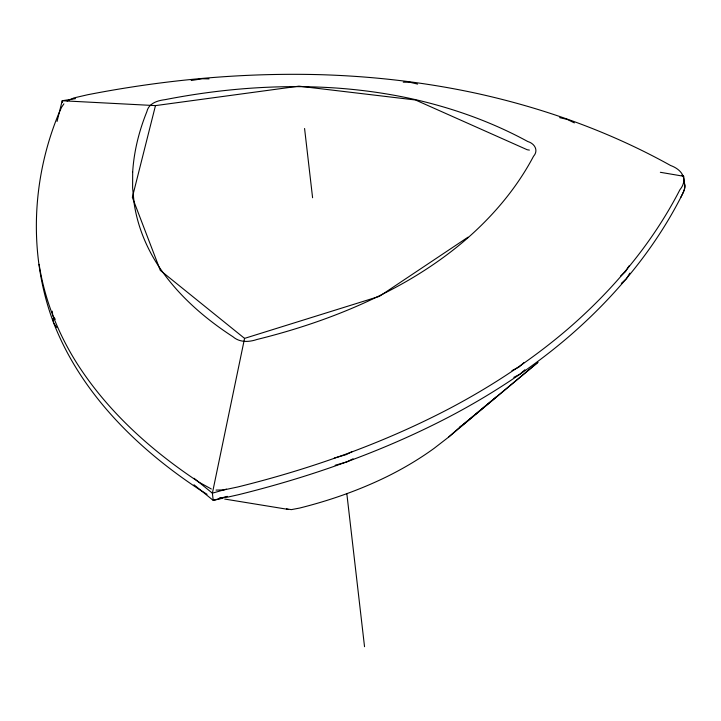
<?xml version="1.0" encoding="UTF-8"?>
<svg xmlns="http://www.w3.org/2000/svg" width="721" height="721" viewBox="0 0 721 721"><rect width="100%" height="100%" fill="white"/><g stroke="black" fill="none" stroke-linecap="round" stroke-linejoin="round"><path stroke-width="1.08" d="M468.001 237.191L379.372 296.358L244.563 338.383L212.389 493.173L213.227 500.392L223.05 498.148M57.058 121.425L62.195 100.742L75.534 98.651M529.394 150.103L527.168 149.725L415.494 99.994L298.918 86.159L155.475 105.608L132.349 197.356L160.287 270.357L244.563 338.383M680.777 197.464C682.922 192.795 686.915 187.063 683.715 181.971C686.852 187.09 682.949 192.768 680.777 197.464C653.433 250.692 614.364 297.223 569.23 336.274A613.355 388.493 -6.6 0 1 450.021 416.396C383.212 451.319 311.706 476.599 238.606 494.678L227.728 497.12L219.409 497.941M629.009 265.914L625.522 271.637L620.493 276.143M629.848 273.133L626.36 278.856L621.322 283.362M63.908 103.824L61.555 107.303L58.41 114.378C31.463 180.259 28.47 255.946 53.606 322.846C81.14 393.675 137.639 448.895 200.123 490.001L207.053 494.291M524.023 362.555L518.994 367.061L511.955 370.63M524.861 369.774L519.823 374.28L513.794 377.335M461.215 425.985L448.246 437.404L434.204 448.273A292.032 184.964 -6.6 0 1 386.744 476.734C358.923 490.334 329.56 500.572 299.53 508.08L291.347 509.63L286.444 508.891M448.904 436.863L537.992 362.303L475.202 414.503M496.318 396.892L459.755 427.355L473.481 415.936M67.089 100.985L73.912 97.921L87.592 94.757C164.487 79.743 242.95 72.497 321.296 74.705A613.355 388.493 -6.6 0 1 478.474 93.775C545.409 108.664 610.606 132.105 670.593 165.497C681.895 169.579 688.501 179.169 679.885 189.785C652.541 243.004 613.472 289.545 568.346 328.587A613.355 388.493 -6.6 0 1 449.138 408.717C382.319 443.631 310.814 468.92 237.723 486.99L223.943 489.901L216.021 490.091M352.199 451.58L346.17 454.636L334.301 458.06M353.038 458.799L347.008 461.855L335.139 465.27M226.421 489.135L212.389 493.173L194.03 478.257M227.25 496.345L213.227 500.392L193.994 484.773M191.191 80.509L202.313 78.769L209.045 78.877M403.255 82.167L409.997 82.284L417.639 84.087M155.475 105.608L62.195 100.742L62.403 102.544M224.673 499.049L288.139 509.405M660.355 172.301L683.661 176.257L684.499 183.476M559.622 117.622L567.265 119.434L574.349 122.885M211.325 488.991L199.239 482.322C151.599 450.868 108.024 411.934 77.084 363.573A612.544 387.979 -6.6 0 1 39.114 264.373M681.642 175.266L683.661 176.257M55.292 319.322L52.768 315.627L52.263 311.175M56.761 327.46L53.606 322.846L53.093 318.394M304.577 128.5L312.59 197.743M346.837 493.696L364.538 646.701M132.673 172.04L132.61 187.848L134.178 203.646A367.404 232.703 -6.6 0 0 157.394 264.31C176.537 293.943 203.529 317.646 232.946 336.734C239.687 342.61 248.898 342.214 256.892 339.501C309.967 326.397 361.852 307.353 409.195 279.793A383.482 242.887 -6.6 0 0 463.423 241.67C491.596 217.724 516.137 189.172 533.459 156.385C538.866 150.437 534.612 143.488 527.781 141.532C490.46 121.173 449.976 107.014 408.465 98.083A383.482 242.887 -6.6 0 0 335.788 87.998C278.685 84.15 221.203 88.656 165.091 99.651C157.502 100.561 148.697 103.238 146.832 111.737C139.063 130.97 133.971 151.311 132.673 172.04"/></g></svg>
